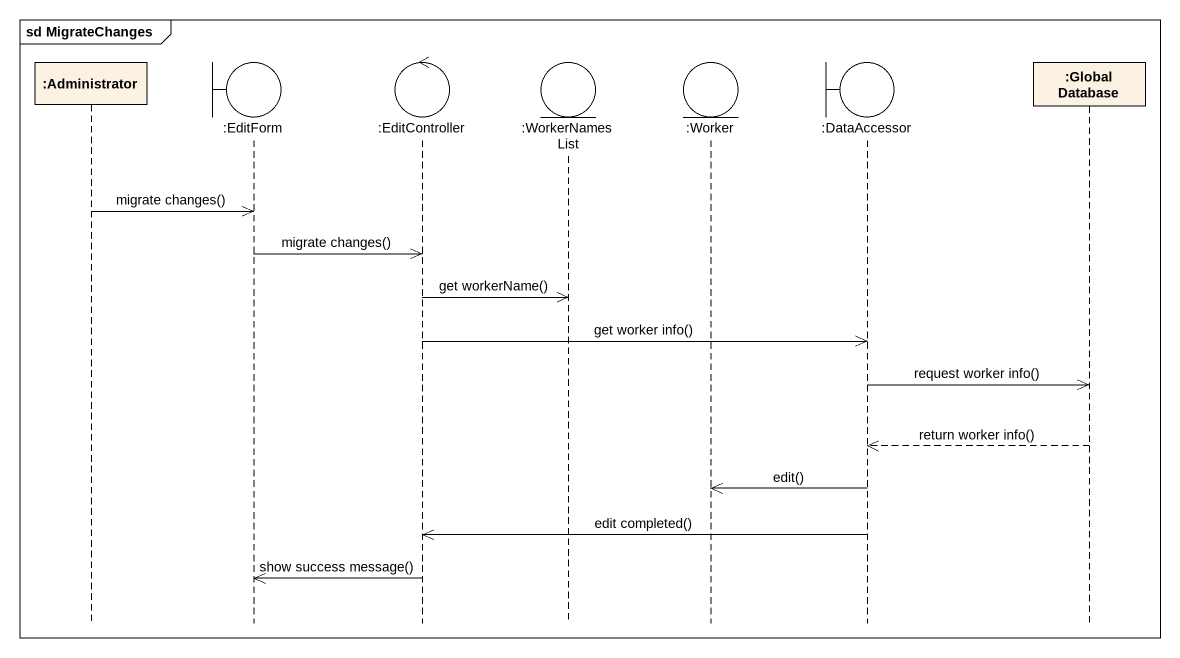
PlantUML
@startuml
mainframe sd MigrateChanges
hide footbox
participant ":Administrator" as Administrator
boundary ":EditForm" as EditForm
control ":EditController" as EditController
entity ":WorkerNamesList" as WorkerNamesList
entity ":Worker" as Worker
boundary ":DataAccessor" as DataAccessor
participant ":Global Database" as Global_Database

Administrator ->> EditForm : migrate changes()
EditForm ->> EditController : migrate changes()
EditController ->> WorkerNamesList : get workerName()
EditController ->> DataAccessor : get worker info()
DataAccessor ->> Global_Database : request worker info()
Global_Database -->> DataAccessor : return worker info()
DataAccessor ->> Worker : edit()
DataAccessor ->> EditController : edit completed()
EditController ->> EditForm : show success message()
@enduml
